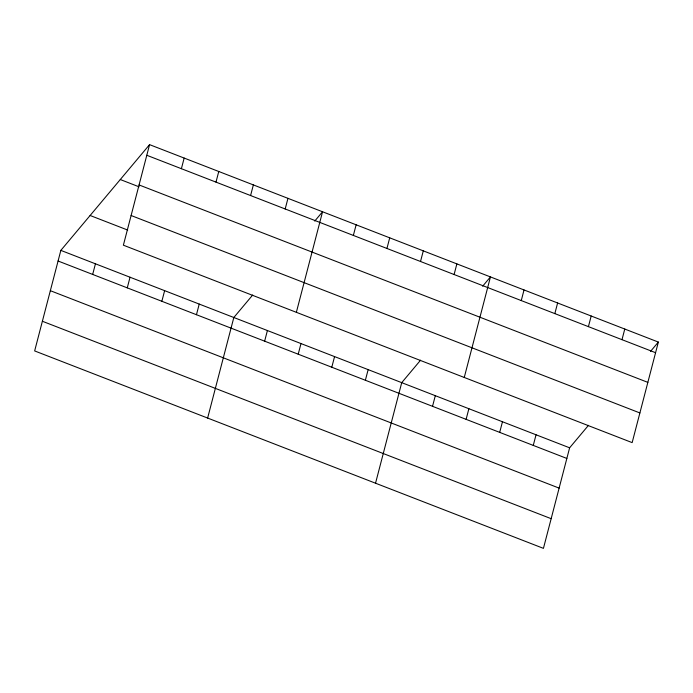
<?xml version="1.0" encoding="UTF-8"?>
<svg xmlns="http://www.w3.org/2000/svg" width="693" height="693" viewBox="0 0 693 693"><rect width="100%" height="100%" fill="white"/><g stroke="black" fill="none" stroke-linecap="round" stroke-linejoin="round"><path stroke-width="1.04" d="M149.567 144.638L123.38 245.192L632.155 442.619L658.35 342.073L149.567 144.638L60.845 250.381L34.65 350.927L543.433 548.362L569.62 447.808L588.496 425.32M92.671 274.437L95.435 263.808M127.269 287.864L130.033 277.226M181.393 168.702L184.165 158.065M161.859 301.29L164.631 290.653M215.991 182.12L218.763 171.492M196.457 314.717L199.229 304.08M250.589 195.547L253.361 184.918M207.631 418.052L233.827 317.507L252.694 295.019M285.187 208.974L287.959 198.345M264.639 341.173L267.403 330.535M296.361 312.318L322.557 211.763L314.743 221.076M298.215 354.201L300.987 343.563M353.361 235.429L356.133 224.801M331.8 367.229L334.563 356.6M386.945 248.458L389.717 237.829M365.376 380.258L368.148 369.629M420.521 261.486L423.293 250.857M375.537 483.212L401.723 382.657L420.59 360.169M454.106 274.523L456.869 263.886M432.536 406.323L435.308 395.686M464.258 377.468L490.453 276.914L482.649 286.226M466.112 419.352L468.884 408.714M521.266 300.58L524.029 289.951M499.696 432.38L502.46 421.751M554.842 313.608L557.614 302.98M533.272 445.408L536.044 434.78M588.418 326.646L591.19 316.008M622.002 339.674L624.774 329.036M650.545 351.377L658.35 342.073M146.803 155.275L655.578 352.702M139.068 184.944L647.851 382.371M120.287 179.53L139.068 186.824M131.107 215.514L639.89 412.95M90.125 215.488L127.685 230.059M60.845 250.381L569.62 447.808M58.073 261.01L566.857 458.445M50.346 290.688L559.121 488.115M42.377 321.257L551.16 518.685"/></g></svg>
